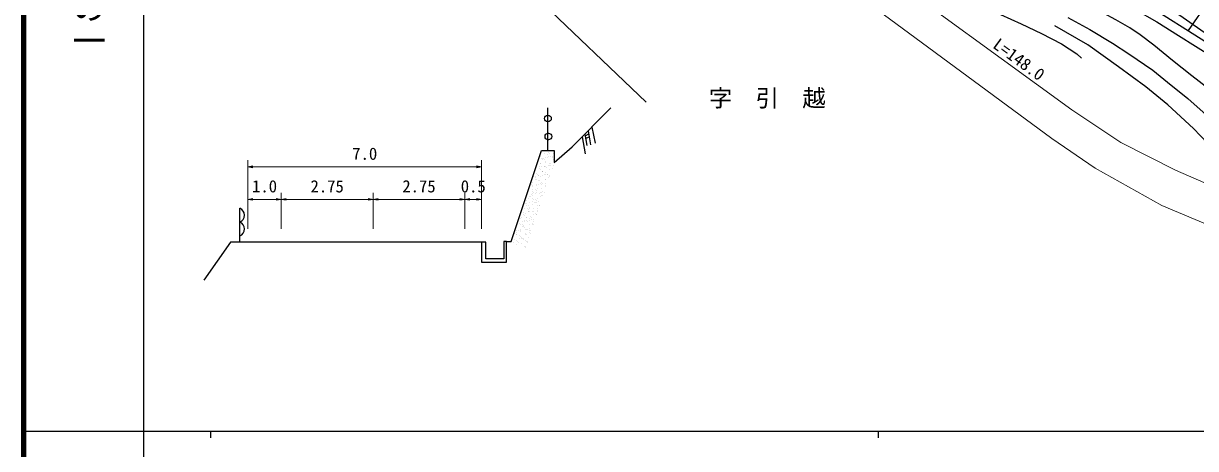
# Model space of a CAD drawing. Units: millimetres on the paper, enlarged 1000 times, with parts at other scales. Extents: x 40000 to 680000, y 20000 to 380000.
# Drawn here: x 40000 to 215528, y 202409 to 266084 of the extents above; entities that cross this region are included whole.
import ezdxf
from ezdxf.enums import TextEntityAlignment as Align

# ---------------------------------------------------------------- set-up
doc = ezdxf.new("R2010")
doc.units = ezdxf.units.MM
doc.header["$LTSCALE"] = 1000
for name, color, linetype, lineweight in [('M-BGD', 7, 'Continuous', 25), ('M-BMK-OTRS', 5, 'Continuous', 25), ('M-STR-HTXT', 7, 'Continuous', 13), ('M-TTL', 2, 'Continuous', 140), ('M-TTL-BAND', 7, 'Continuous', 25)]:
    doc.layers.add(name, color=color, linetype=linetype, lineweight=lineweight)
doc.layers.add('M-BMK-HTXT', color=7, linetype='Continuous')
doc.styles.add('@ＭＳ ゴシック', font='')
doc.styles.add('ＭＳ ゴシック', font='')
doc.styles.get('@ＭＳ ゴシック').set_extended_font_data('@MS Gothic')
doc.styles.get('ＭＳ ゴシック').set_extended_font_data('MS Gothic')

# ---------------------------------------------------------------- blocks, each defined once
blk = doc.blocks.new('open_arrow')
at = {"color": 0, "linetype": 'Continuous', "lineweight": -2}
blk.add_lwpolyline([(7.5, 1.25), (0, 0), (7.5, -1.25)], dxfattribs=at)

msp = doc.modelspace()

# ---------------------------------------------------------------- linework, layer by layer
at = {"layer": 'M-BGD'}
for p, q in [((142031, 317138), (223432, 260140)), ((217480, 269405), (214410, 265021)), ((118545, 247046), (118545, 253420)), ((124066, 249503), (124371, 247803)), ((124111, 249250), (124664, 249541)), ((124584, 250021), (124939, 247889)), ((125133, 250571), (125593, 248149)), ((123664, 249099), (124129, 246537)), ((124184, 248845), (124737, 249102)), ((113034, 233406), (117590, 247046)), ((117396, 246118), (117396, 246119)), ((117531, 245908), (117531, 245908)), ((117725, 245927), (117725, 245927)), ((117936, 245793), (117936, 245793)), ((118040, 246613), (118040, 246613)), ((118211, 245997), (118210, 245997)), ((118471, 246031), (118471, 246031)), ((118523, 246414), (118523, 246414)), ((118612, 246712), (118612, 246712)), ((118675, 246112), (118675, 246113)), ((118704, 246628), (118704, 246628)), ((118877, 246085), (118877, 246085)), ((119202, 246172), (119202, 246172)), ((119282, 245930), (119282, 245930)), ((119349, 246630), (119349, 246630)), ((116783, 244538), (116783, 244538)), ((117221, 244355), (117221, 244355)), ((117326, 244586), (117326, 244586)), ((117370, 245159), (117370, 245159)), ((117427, 245155), (117427, 245155)), ((117459, 244192), (117459, 244192)), ((117586, 244620), (117586, 244620)), ((117699, 245733), (117699, 245733)), ((117993, 244674), (117992, 244674)), ((118072, 245650), (118072, 245650)), ((118103, 244686), (118103, 244686)), ((118129, 244675), (118129, 244675)), ((118134, 245334), (118134, 245334)), ((118226, 245250), (118226, 245250)), ((118340, 244541), (118340, 244541)), ((118672, 244763), (118672, 244763)), ((118706, 245149), (118706, 245149)), ((118724, 244794), (118724, 244794)), ((118738, 244186), (118738, 244186)), ((118927, 245162), (118927, 245162)), ((118932, 244798), (118932, 244798)), ((119159, 244395), (119159, 244395)), ((119339, 244851), (119339, 244851)), ((119381, 245667), (119381, 245667)), ((116213, 242248), (116213, 242248)), ((116441, 243175), (116441, 243175)), ((116621, 242651), (116621, 242652)), ((116701, 243209), (116701, 243209)), ((116743, 242977), (116743, 242977)), ((116784, 243674), (116784, 243674)), ((116816, 242711), (116816, 242711)), ((116976, 243420), (116976, 243420)), ((117108, 243263), (117108, 243263)), ((117178, 242578), (117178, 242578)), ((117187, 243286), (117187, 243286)), ((117270, 242494), (117270, 242494)), ((117490, 243228), (117490, 243228)), ((117522, 242265), (117522, 242265)), ((117656, 243956), (117656, 243956)), ((117748, 243872), (117748, 243872)), ((117774, 243907), (117774, 243907)), ((117787, 243352), (117787, 243352)), ((118047, 243386), (118047, 243386)), ((118135, 243723), (118135, 243723)), ((118166, 242759), (118166, 242760)), ((118178, 242654), (118178, 242654)), ((118246, 243416), (118246, 243416)), ((118454, 243440), (118454, 243440)), ((118533, 243423), (118533, 243423)), ((118681, 243017), (118681, 243017)), ((118744, 243289), (118744, 243289)), ((118769, 243222), (118769, 243222)), ((115599, 240790), (115600, 240790)), ((116017, 240530), (116017, 240530)), ((116034, 242031), (116034, 242031)), ((116223, 241852), (116223, 241852)), ((116227, 240913), (116227, 240913)), ((116244, 241285), (116244, 241285)), ((116265, 241599), (116265, 241599)), ((116278, 240564), (116277, 240564)), ((116438, 240778), (116438, 240779)), ((116684, 240618), (116684, 240618)), ((116700, 241200), (116700, 241200)), ((116792, 241115), (116792, 241116)), ((116847, 241747), (116847, 241747)), ((116879, 240784), (116879, 240784)), ((116902, 241941), (116902, 241941)), ((117025, 241399), (117025, 241399)), ((117162, 241975), (117162, 241975)), ((117290, 240659), (117290, 240659)), ((117363, 240707), (117363, 240707)), ((117380, 242168), (117380, 242168)), ((117553, 241301), (117553, 241301)), ((117569, 242029), (117569, 242029)), ((117591, 242033), (117591, 242034)), ((117624, 240742), (117624, 240742)), ((117768, 242037), (117768, 242038)), ((117784, 240916), (117784, 240916)), ((117995, 240781), (117995, 240781)), ((118198, 241796), (118198, 241796)), ((118203, 241639), (118203, 241639)), ((118248, 242118), (118248, 242118)), ((115132, 239119), (115132, 239119)), ((115285, 239523), (115285, 239523)), ((115309, 238842), (115309, 238842)), ((115393, 239153), (115393, 239153)), ((115631, 239826), (115631, 239827)), ((115662, 238863), (115663, 238863)), ((115787, 240221), (115787, 240221)), ((115799, 239207), (115799, 239207)), ((115872, 240144), (115872, 240144)), ((116222, 239822), (116222, 239822)), ((116276, 240321), (116276, 240321)), ((116276, 238892), (116276, 238892)), ((116307, 239358), (116307, 239358)), ((116314, 239737), (116314, 239737)), ((116478, 239296), (116478, 239296)), ((116631, 239661), (116631, 239661)), ((116739, 239330), (116739, 239330)), ((116812, 239281), (116812, 239281)), ((116842, 239526), (116842, 239526)), ((116910, 239820), (116910, 239821)), ((116942, 238857), (116942, 238857)), ((117145, 239384), (117145, 239384)), ((117247, 238883), (117247, 238883)), ((117339, 238798), (117339, 238798)), ((117429, 240147), (117429, 240147)), ((117585, 240338), (117585, 240338)), ((117725, 240261), (117725, 240261)), ((72401, 233299), (72401, 238395)), ((114536, 237016), (114536, 237016)), ((114831, 237464), (114831, 237464)), ((114914, 237796), (114914, 237796)), ((114988, 238346), (114988, 238346)), ((115019, 237382), (115020, 237382)), ((115123, 237637), (115123, 237637)), ((115266, 237066), (115266, 237066)), ((115358, 236981), (115358, 236981)), ((115478, 238406), (115478, 238406)), ((115594, 237885), (115593, 237885)), ((115689, 238271), (115689, 238271)), ((115694, 237900), (115694, 237900)), ((115744, 238444), (115744, 238444)), ((115836, 238359), (115836, 238359)), ((115854, 237919), (115854, 237919)), ((115882, 237153), (115882, 237153)), ((116093, 237019), (116093, 237019)), ((116261, 237973), (116260, 237973)), ((116334, 237903), (116334, 237903)), ((116339, 238394), (116339, 238394)), ((116370, 237431), (116370, 237431)), ((116680, 237640), (116680, 237640)), ((116769, 237504), (116769, 237505)), ((116861, 237420), (116861, 237420)), ((116940, 238062), (116940, 238062)), ((116973, 237894), (116973, 237894)), ((117035, 238408), (117035, 238408)), ((113803, 235461), (113803, 235461)), ((114353, 236086), (114353, 236086)), ((114416, 236919), (114417, 236920)), ((114448, 235956), (114448, 235956)), ((114709, 236474), (114709, 236474)), ((114729, 235898), (114729, 235898)), ((114788, 235688), (114788, 235688)), ((114880, 235603), (114880, 235603)), ((114940, 235764), (114940, 235764)), ((114969, 236508), (114969, 236508)), ((115051, 236419), (115051, 236419)), ((115082, 235455), (115083, 235455)), ((115170, 235240), (115170, 235240)), ((115376, 236562), (115376, 236562)), ((115430, 235274), (115430, 235274)), ((115527, 236385), (115527, 236385)), ((115725, 236936), (115725, 236936)), ((115757, 235973), (115757, 235973)), ((115837, 235328), (115837, 235328)), ((115856, 236525), (115856, 236525)), ((116055, 236651), (116055, 236651)), ((116286, 235901), (116286, 235901)), ((116291, 236126), (116291, 236126)), ((116315, 236686), (116315, 236686)), ((116383, 236042), (116383, 236042)), ((116402, 236468), (116402, 236468)), ((113199, 233686), (113199, 233686)), ((113576, 234643), (113576, 234643)), ((113606, 233740), (113606, 233740)), ((113787, 234509), (113787, 234509)), ((113824, 235063), (113824, 235063)), ((113835, 234498), (113835, 234498)), ((113866, 233535), (113866, 233535)), ((113875, 234708), (113875, 234708)), ((114084, 235097), (114084, 235097)), ((114285, 233829), (114285, 233829)), ((114310, 234309), (114310, 234309)), ((114374, 235130), (114374, 235130)), ((114402, 234225), (114402, 234225)), ((114479, 234993), (114480, 234993)), ((114491, 235151), (114491, 235151)), ((114511, 234029), (114511, 234029)), ((114545, 233863), (114545, 233863)), ((114778, 233878), (114778, 233878)), ((114900, 233769), (114900, 233769)), ((114952, 233917), (114952, 233917)), ((115114, 234492), (115114, 234492)), ((115133, 234646), (115133, 234646)), ((115145, 233529), (115146, 233529)), ((115344, 234512), (115344, 234512)), ((115378, 235147), (115378, 235147)), ((115631, 234006), (115631, 234006)), ((115788, 235009), (115788, 235009)), ((115813, 234748), (115813, 234748)), ((115905, 234664), (115905, 234664)), ((115931, 235133), (115931, 235133)), ((71023, 233299), (67016, 227609)), ((108610, 233299), (108610, 230314)), ((112355, 233406), (113034, 233406)), ((113397, 233330), (113396, 233330)), ((113832, 232931), (113832, 232931)), ((113980, 233391), (113980, 233391)), ((114191, 233257), (114191, 233257)), ((114542, 233066), (114543, 233066)), ((115007, 232630), (115007, 232630)), ((115177, 232565), (115177, 232565)), ((115182, 232625), (115182, 232625)), ((115335, 233370), (115335, 233370)), ((115427, 233286), (115427, 233286)), ((115537, 233394), (115537, 233394))]:
    msp.add_line(p, q, dxfattribs=at)
for points in [[(112682, 273980), (123770, 301354), (116440, 308068), (118430, 309668), (120608, 310969), (123024, 312243), (125600, 313304), (128388, 314180), (130248, 314742), (131287, 314824), (132878, 311562), (141965, 312819), (144759, 312286), (147680, 311452), (151019, 310029), (154185, 308164), (157696, 305833), (204206, 271514), (221106, 260760), (222098, 260299), (229467, 259422), (231440, 263107)], [(217607, 256180), (214949, 258248), (212073, 260509), (209287, 262837), (207249, 264397), (205675, 265450), (203593, 266620), (201742, 267632), (198927, 269076)], [(201999, 270157), (206384, 268211), (209729, 266322), (212961, 264301), (218074, 261097)], [(186337, 267398), (189434, 266010), (192466, 264567), (195461, 263016), (197734, 261515), (198442, 260881)], [(196398, 266990), (199707, 265192), (203112, 263105), (205521, 261548), (209105, 259080), (211321, 257297), (214367, 254848), (217581, 251991), (219636, 249937), (221690, 247488), (223384, 245309), (225391, 242852), (226994, 241627), (228761, 240637), (230599, 240115), (232040, 240259), (233680, 240817), (237055, 242425), (240797, 243898)], [(224974, 240090), (223661, 241001), (222375, 242220), (221064, 243872), (218364, 247033), (215222, 250357), (211387, 253913), (208106, 256592), (203979, 259592), (199375, 262860), (194431, 265736)], [(119499, 245252), (122174, 247607), (127986, 253430)], [(117590, 247046), (119499, 247046), (119499, 245252)], [(109224, 233299), (106110, 233299), (92360, 233299), (78610, 233299), (73610, 233299), (71023, 233299)], [(108610, 230314), (112355, 230314), (112355, 233406), (111923, 233406), (111923, 230830), (109224, 230830), (109224, 233299)]]:
    msp.add_lwpolyline(points, dxfattribs=at)
for centre in [(118545, 251838), (118608, 249146)]:
    msp.add_circle(centre, 500, dxfattribs=at)
for centre in [(71992, 237363), (71992, 235300)]:
    msp.add_arc(centre, 1109, 291.58567, 68.41433, dxfattribs=at)
at = {"layer": 'M-BMK-OTRS'}
msp.add_line((133256, 254297), (80560, 304711), dxfattribs=at)
at = {"layer": 'M-STR-HTXT'}
for p, q in [((73610, 235299), (73610, 245606)), ((108610, 244606), (73610, 244606)), ((108610, 235299), (108610, 245606)), ((78610, 235299), (78610, 240725)), ((92360, 235299), (92360, 240725)), ((106110, 235299), (106110, 240725)), ((73610, 239725), (78610, 239725)), ((78610, 239725), (92360, 239725)), ((92360, 239725), (106110, 239725)), ((106110, 239725), (108610, 239725))]:
    msp.add_line(p, q, dxfattribs=at)
for points in [[(121787, 285957), (125914, 288471), (129392, 289727), (132379, 290451), (135682, 290826), (139340, 290825), (142389, 290451), (145505, 289703), (149428, 287830), (157200, 282387), (165781, 275883), (197005, 253128), (204326, 248268), (212512, 244121), (222503, 239757)], [(429356, 227640), (393928, 226625), (363376, 226896), (259277, 226823), (250535, 227241), (247425, 227592), (231948, 231032), (221988, 233982), (210457, 238814), (200513, 244418), (193995, 248849), (150339, 281108), (146110, 283239), (141141, 284502), (137327, 284801), (134556, 284651), (130993, 284036), (127536, 282934), (124498, 281425), (121289, 279471), (118863, 277444), (113986, 272732)]]:
    msp.add_lwpolyline(points, dxfattribs=at)
at = {"layer": 'M-TTL'}
msp.add_line((40000, 380000), (40000, 20000), dxfattribs=at)
at = {"layer": 'M-TTL-BAND'}
for p, q in [((58000, 370000), (58000, 20000)), ((40000, 205000), (579000, 205000)), ((68000, 205000), (68000, 204000)), ((168000, 205000), (168000, 204000))]:
    msp.add_line(p, q, dxfattribs=at)

# ---------------------------------------------------------------- block references
at = {"layer": 'M-STR-HTXT', "xscale": 100, "yscale": 100}
for p in [(73610, 244606), (73610, 239725), (78610, 239725), (92360, 239725), (106110, 239725)]:
    msp.add_blockref('open_arrow', p, dxfattribs=at)
at = {"layer": 'M-STR-HTXT', "xscale": 100, "yscale": 100, "rotation": 180}
for p in [(108610, 244606), (78610, 239725), (92360, 239725), (106110, 239725), (108610, 239725)]:
    msp.add_blockref('open_arrow', p, dxfattribs=at)

# ---------------------------------------------------------------- texts
at = {"layer": 'M-BMK-HTXT', "style": 'ＭＳ ゴシック'}
msp.add_text('字\u3000引\u3000越', height=2566, dxfattribs=at).set_placement((142649, 256179), align=Align.TOP_LEFT)
at = {"layer": 'M-STR-HTXT', "style": 'ＭＳ ゴシック'}
msp.add_text('L=148.0', height=1833, rotation=323.917, dxfattribs=at).set_placement((184703, 262093), align=Align.BOTTOM_LEFT)
for s, p in [('7.0', (91110, 245106)), ('1.0', (76110, 240225)), ('2.75', (85485, 240225)), ('2.75', (99235, 240225)), ('0.5', (107360, 240225))]:
    msp.add_text(s, height=1833, dxfattribs=at).set_placement(p, align=Align.BOTTOM_CENTER)
at = {"layer": 'M-TTL-BAND', "style": '@ＭＳ ゴシック'}
msp.add_text('縮尺千分の一', height=3666, rotation=270, dxfattribs=at).set_placement((49777, 261030), align=Align.MIDDLE_RIGHT)

doc.saveas('drawing.dxf')
